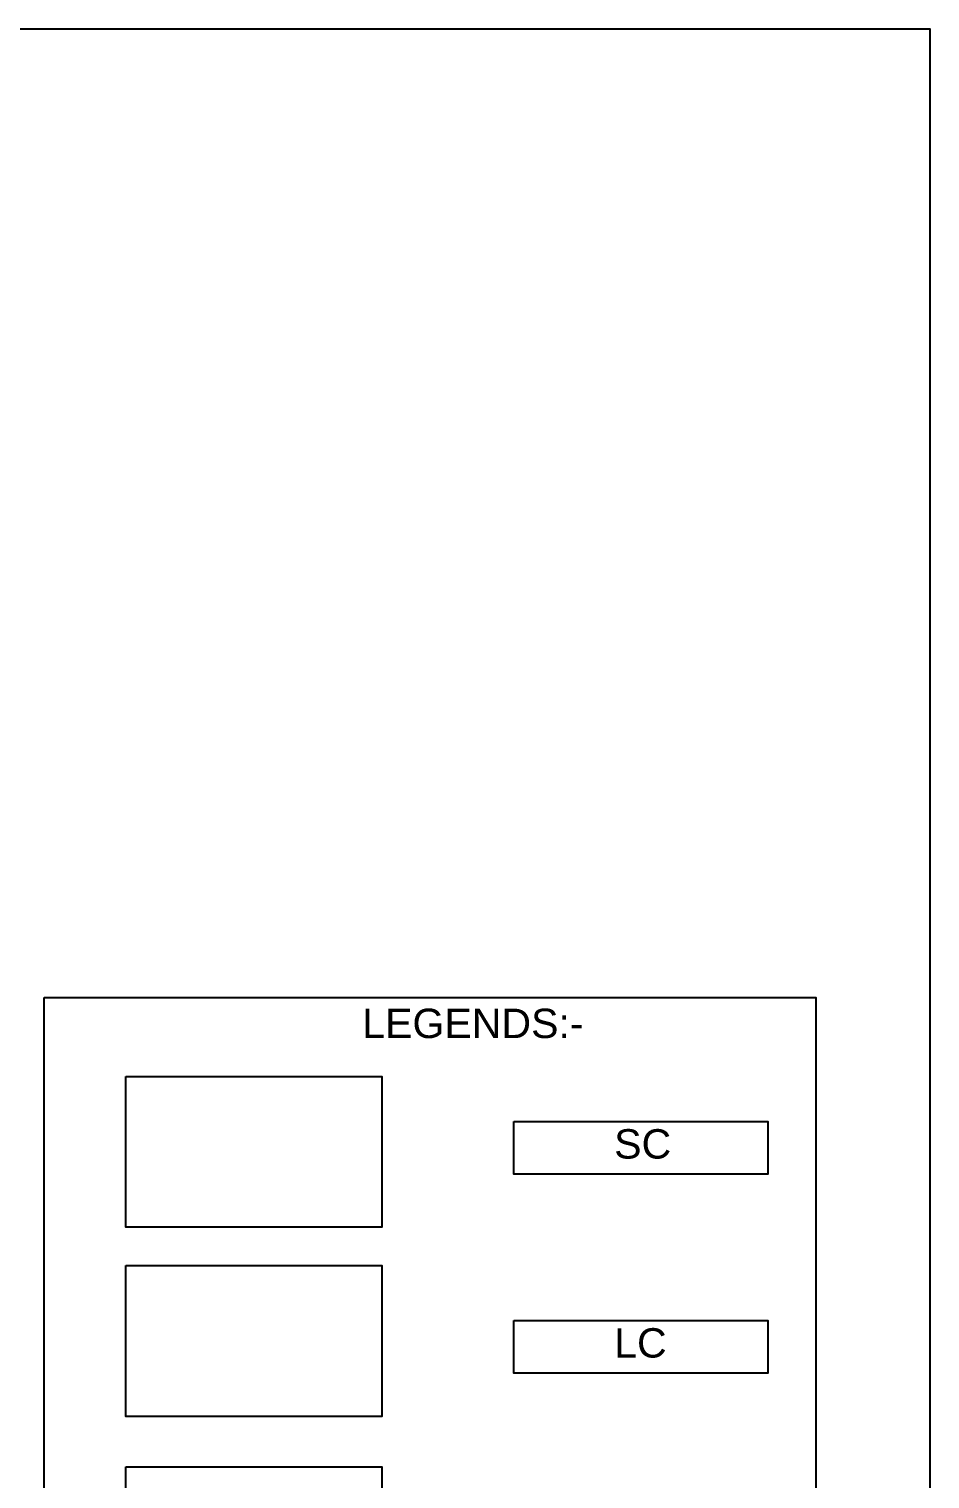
# Model space of a CAD drawing. Header units: millimetres. Extents: x -241534 to -119684, y -43519 to 17569.
# Drawn here: x -134093 to -119684, y -5638 to 17569 of the extents above; entities that cross this region are included whole.
import ezdxf

# ---------------------------------------------------------------- set-up
doc = ezdxf.new("R2010")
doc.units = ezdxf.units.MM
doc.layers.add('TAMPLATE', color=7, linetype='Continuous')
doc.styles.get("Standard").update_dxf_attribs({"font": 'arial.ttf'})

msp = doc.modelspace()

# ---------------------------------------------------------------- linework, layer by layer
for points in [[(-241534, 17569), (-119684, 17569), (-119684, -43519), (-241534, -43519)], [(-133852, 2069), (-121511, 2069), (-121511, -38628), (-133852, -38628)], [(-132545, 804), (-128450, 804), (-128450, -1610), (-132545, -1610)], [(-126341, 81), (-122279, 81), (-122279, -758), (-126341, -758)], [(-126341, -3104), (-122279, -3104), (-122279, -3942), (-126341, -3942)]]:
    msp.add_lwpolyline(points, close=True)
at = {"color": 240, "true_color": 0xed1f24}
msp.add_lwpolyline([(-132545, -2222), (-128450, -2222), (-128450, -4636), (-132545, -4636)], close=True, dxfattribs=at)
at = {"layer": 'TAMPLATE', "color": 252, "true_color": 0x939598}
msp.add_lwpolyline([(-132545, -5441), (-128450, -5441), (-128450, -7855), (-132545, -7855)], close=True, dxfattribs=at)

# ---------------------------------------------------------------- texts
at = {"layer": 'TAMPLATE', "color": 242, "lineweight": 5, "true_color": 0xcd2027}
msp.add_text('LEGENDS:-', height=470.3, dxfattribs=at).set_placement((-128765, 1419))
at = {"layer": 'TAMPLATE', "lineweight": 5}
for s, p in [('SC', (-124735, -510)), ('LC', (-124735, -3695))]:
    msp.add_text(s, height=470.3, dxfattribs=at).set_placement(p)

doc.saveas('drawing.dxf')
